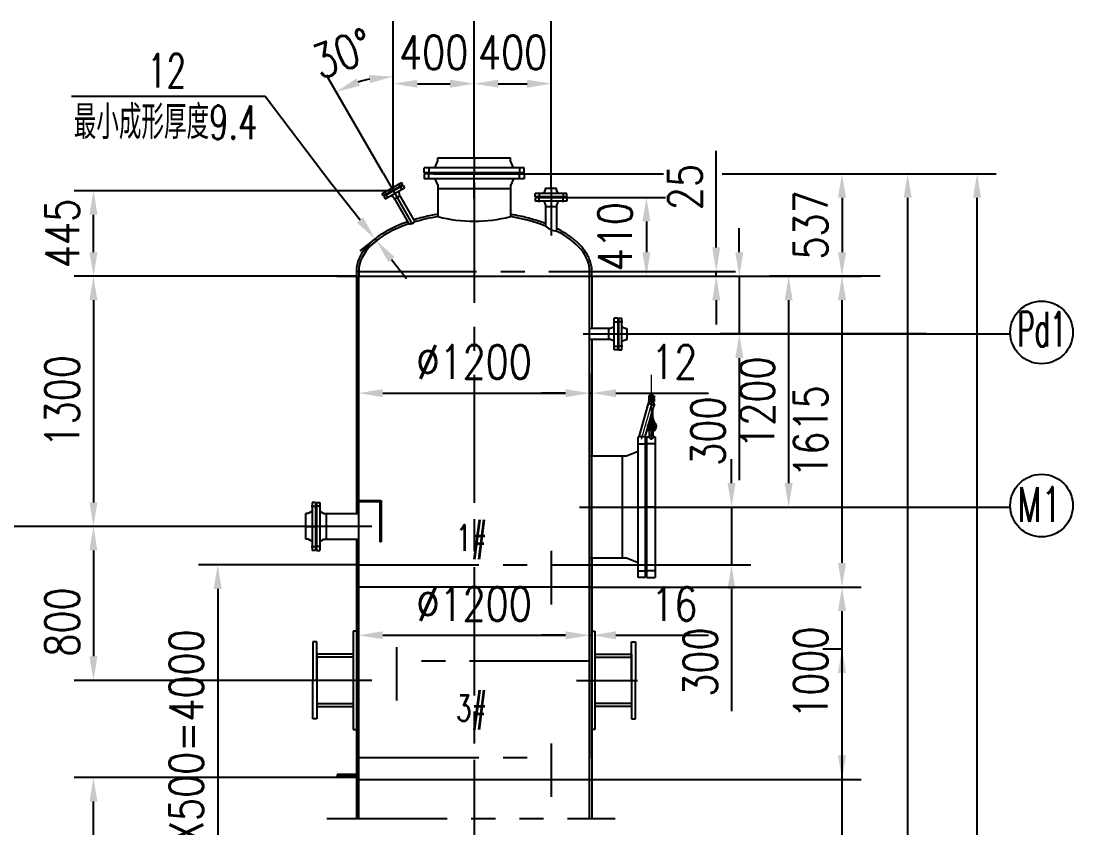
# Model space of a CAD drawing. Header units: millimetres. Extents: x -1250 to 28450, y -500 to 41550.
# Drawn here: x 2568 to 8035, y 33171 to 37364 of the extents above; entities that cross this region are included whole.
import ezdxf

# ---------------------------------------------------------------- set-up
doc = ezdxf.new("R2010")
doc.units = ezdxf.units.MM
doc.header["$LTSCALE"] = 500
for name, pattern in [('CENTER', [2, 1.25, -0.25, 0.25, -0.25]), ('CENTER2', [1.125, 0.75, -0.125, 0.125, -0.125]), ('PHANTOM', [2.5, 1.25, -0.25, 0.25, -0.25, 0.25, -0.25])]:
    doc.linetypes.add(name, pattern=pattern)
for name, color, linetype in [('1轮廓实线层', 7, 'Continuous'), ('2细线层', 4, 'Continuous'), ('3中心线层', 1, 'CENTER'), ('5剖面线层', 2, 'Continuous'), ('6文字层', 3, 'Continuous'), ('9双点划线层', 6, 'PHANTOM'), ('点划线', 1, 'CENTER2')]:
    doc.layers.add(name, color=color, linetype=linetype)
doc.layers.add('中心线', color=1, linetype='CENTER', lineweight=18)
doc.styles.add('PC_TEXTSTYLE', font='romans.shx', dxfattribs={"width": 0.67, "bigfont": 'hzfs.shx'})
doc.styles.add('TH_GBDIM', font='romans.shx', dxfattribs={"width": 0.8, "bigfont": 'gbcbig.shx'})
doc.dimstyles.new('TH_GBDIM', dxfattribs={"dimscale": 50, "dimtxt": 3.5, "dimasz": 2.5, "dimexe": 2, "dimexo": 0, "dimgap": 1.5, "dimtad": 1, "dimdec": 1, "dimzin": 0, "dimdsep": 46, "dimtxsty": 'TH_GBDIM', "dimcen": 2.5, "dimclrd": 130, "dimclre": 130, "dimclrt": 3, "dimadec": 0, "dimazin": 0, "dimtfac": 0.714286, "dimtdec": 1, "dimtmove": 0, "dimatfit": 3, "dimfxl": 1, "dimtzin": 0, "dimlwd": -1, "dimlwe": -1, "dimarcsym": 0})

# ---------------------------------------------------------------- blocks, each defined once
blk = doc.blocks.new('*D17')
at = {"layer": '2细线层', "color": 130}
blk.add_line((4450.3, 36573.2), (4156.3, 37082.5), dxfattribs=at)
blk.add_arc((4502.8, 36482.3), 593, 102.0996, 107.9004, dxfattribs=at)
for points in [[(4329, 37027.6), (4312, 37065.7), (4206.3, 36995.9)], [(4376.3, 37082.9), (4380.7, 37041.4), (4502.8, 37075.3)]]:
    blk.add_solid(points, dxfattribs=at)
at = {"layer": 'Defpoints', "color": 0}
for p in [(4502.8, 37364), (4399.8, 37066.3), (4450.3, 36573.2), (4502.8, 36482.3), (4525.3, 36443.3)]:
    blk.add_point(p, dxfattribs=at)
at = {"layer": '2细线层', "color": 3, "insert": (4238.3, 37195.2), "char_height": 175, "attachment_point": 5, "rotation": 20.3525, "style": 'TH_GBDIM'}
blk.add_mtext('30°', dxfattribs=at)
blk = doc.blocks.new('*D18')
at = {"layer": '2细线层', "color": 130}
for p, q in [((4502.8, 37038.3), (4502.8, 37138.3)), ((4922.8, 37038.3), (4922.8, 37138.3)), ((4627.8, 37038.3), (4797.8, 37038.3))]:
    blk.add_line(p, q, dxfattribs=at)
for points in [[(4627.8, 37059.1), (4627.8, 37017.5), (4502.8, 37038.3)], [(4797.8, 37059.1), (4797.8, 37017.5), (4922.8, 37038.3)]]:
    blk.add_solid(points, dxfattribs=at)
at = {"layer": 'Defpoints', "color": 0}
for p in [(4502.8, 37038.3), (4922.8, 37038.3), (4922.8, 37038.3)]:
    blk.add_point(p, dxfattribs=at)
at = {"layer": '2细线层', "color": 3, "insert": (4712.8, 37200.8), "char_height": 175, "attachment_point": 5, "style": 'TH_GBDIM'}
blk.add_mtext('400{}{}', dxfattribs=at)
blk = doc.blocks.new('*D19')
at = {"layer": '2细线层', "color": 130}
for p, q in [((4922.8, 37038.3), (4922.8, 37138.3)), ((5322.8, 36750.2), (5322.8, 37138.3)), ((5047.8, 37038.3), (5197.8, 37038.3))]:
    blk.add_line(p, q, dxfattribs=at)
for points in [[(5047.8, 37059.1), (5047.8, 37017.5), (4922.8, 37038.3)], [(5197.8, 37059.1), (5197.8, 37017.5), (5322.8, 37038.3)]]:
    blk.add_solid(points, dxfattribs=at)
at = {"layer": 'Defpoints', "color": 0}
for p in [(4922.8, 37038.3), (5322.8, 37038.3), (5322.8, 36750.2)]:
    blk.add_point(p, dxfattribs=at)
at = {"layer": '2细线层', "color": 3, "insert": (5122.8, 37200.8), "char_height": 175, "attachment_point": 5, "style": 'TH_GBDIM'}
blk.add_mtext('400{}{}', dxfattribs=at)
blk = doc.blocks.new('*D20')
at = {"layer": '2细线层', "color": 130}
for p, q in [((4502.8, 36482.3), (2844.6, 36482.3)), ((2944.6, 36162.7), (2944.6, 36357.3)), ((4310.8, 36037.7), (2844.6, 36037.7))]:
    blk.add_line(p, q, dxfattribs=at)
for points in [[(2923.7, 36357.3), (2965.4, 36357.3), (2944.6, 36482.3)], [(2923.7, 36162.7), (2965.4, 36162.7), (2944.6, 36037.7)]]:
    blk.add_solid(points, dxfattribs=at)
at = {"layer": 'Defpoints', "color": 0}
for p in [(2944.6, 36482.3), (4502.8, 36482.3), (4310.8, 36037.7)]:
    blk.add_point(p, dxfattribs=at)
at = {"layer": '2细线层', "color": 3, "insert": (2782.1, 36260), "char_height": 175, "attachment_point": 5, "rotation": 90, "style": 'TH_GBDIM'}
blk.add_mtext('445{}{}', dxfattribs=at)
blk = doc.blocks.new('*D21')
at = {"layer": '2细线层', "color": 130}
for p, q in [((6212.1, 36570.7), (6934.6, 36570.7)), ((6834.6, 36445.7), (6834.6, 36162.7)), ((5133.8, 36037.7), (6934.6, 36037.7))]:
    blk.add_line(p, q, dxfattribs=at)
for points in [[(6813.8, 36445.7), (6855.5, 36445.7), (6834.6, 36570.7)], [(6813.8, 36162.7), (6855.5, 36162.7), (6834.6, 36037.7)]]:
    blk.add_solid(points, dxfattribs=at)
at = {"layer": 'Defpoints', "color": 0}
for p in [(6212.1, 36570.7), (5133.8, 36037.7), (6834.6, 36037.7)]:
    blk.add_point(p, dxfattribs=at)
at = {"layer": '2细线层', "color": 3, "insert": (6672.1, 36304.2), "char_height": 175, "attachment_point": 5, "rotation": 90, "style": 'TH_GBDIM'}
blk.add_mtext('537{}{}', dxfattribs=at)
blk = doc.blocks.new('*D22')
at = {"layer": '2细线层', "color": 130}
for p, q in [((5372.3, 36447.7), (5918, 36447.7)), ((5818, 36322.7), (5818, 36162.7)), ((5372.3, 36037.7), (5918, 36037.7))]:
    blk.add_line(p, q, dxfattribs=at)
for points in [[(5797.2, 36322.7), (5838.8, 36322.7), (5818, 36447.7)], [(5797.2, 36162.7), (5838.8, 36162.7), (5818, 36037.7)]]:
    blk.add_solid(points, dxfattribs=at)
at = {"layer": 'Defpoints', "color": 0}
for p in [(5372.3, 36447.7), (5372.3, 36037.7), (5818, 36037.7)]:
    blk.add_point(p, dxfattribs=at)
at = {"layer": '2细线层', "color": 3, "insert": (5655.5, 36242.7), "char_height": 175, "attachment_point": 5, "rotation": 90, "style": 'TH_GBDIM'}
blk.add_mtext('410{}{}', dxfattribs=at)
blk = doc.blocks.new('*D23')
at = {"layer": '2细线层', "color": 130}
for p, q in [((6181, 36187.7), (6181, 36689.3)), ((5459.3, 36037.7), (6281, 36037.7)), ((5522.8, 36062.7), (6281, 36062.7)), ((6181, 36037.7), (6181, 36062.7)), ((6181, 35912.7), (6181, 35787.7))]:
    blk.add_line(p, q, dxfattribs=at)
for points in [[(6160.1, 36187.7), (6201.8, 36187.7), (6181, 36062.7)], [(6160.1, 35912.7), (6201.8, 35912.7), (6181, 36037.7)]]:
    blk.add_solid(points, dxfattribs=at)
at = {"layer": 'Defpoints', "color": 0}
for p in [(5459.3, 36037.7), (5522.8, 36062.7), (6181, 36062.7)]:
    blk.add_point(p, dxfattribs=at)
at = {"layer": '2细线层', "color": 3, "insert": (6018.5, 36501), "char_height": 175, "attachment_point": 5, "rotation": 90, "style": 'TH_GBDIM'}
blk.add_mtext('25{}{}', dxfattribs=at)
blk = doc.blocks.new('*D24')
at = {"layer": '2细线层', "color": 130}
for p, q in [((6300.9, 36162.7), (6300.9, 36287.7)), ((6288.9, 36037.7), (6400.9, 36037.7)), ((6300.9, 36037.7), (6300.9, 35737.7)), ((7273.5, 35737.7), (6200.9, 35737.7)), ((6300.9, 35612.7), (6300.9, 34977.7))]:
    blk.add_line(p, q, dxfattribs=at)
for points in [[(6280.1, 36162.7), (6321.8, 36162.7), (6300.9, 36037.7)], [(6280.1, 35612.7), (6321.8, 35612.7), (6300.9, 35737.7)]]:
    blk.add_solid(points, dxfattribs=at)
at = {"layer": 'Defpoints', "color": 0}
for p in [(6288.9, 36037.7), (6300.9, 35737.7), (7273.5, 35737.7)]:
    blk.add_point(p, dxfattribs=at)
at = {"layer": '2细线层', "color": 3, "insert": (6138.4, 35232.7), "char_height": 175, "attachment_point": 5, "rotation": 90, "style": 'TH_GBDIM'}
blk.add_mtext('300{}{}', dxfattribs=at)
blk = doc.blocks.new('*D25')
at = {"layer": '2细线层', "color": 130}
for p, q in [((7033.1, 36037.7), (6457.3, 36037.7)), ((6557.3, 35912.7), (6557.3, 34962.7)), ((6550.7, 34837.7), (6657.3, 34837.7))]:
    blk.add_line(p, q, dxfattribs=at)
for points in [[(6536.4, 35912.7), (6578.1, 35912.7), (6557.3, 36037.7)], [(6536.4, 34962.7), (6578.1, 34962.7), (6557.3, 34837.7)]]:
    blk.add_solid(points, dxfattribs=at)
at = {"layer": 'Defpoints', "color": 0}
for p in [(7033.1, 36037.7), (6550.7, 34837.7), (6557.3, 34837.7)]:
    blk.add_point(p, dxfattribs=at)
at = {"layer": '2细线层', "color": 3, "insert": (6394.8, 35381), "char_height": 175, "attachment_point": 5, "rotation": 90, "style": 'TH_GBDIM'}
blk.add_mtext('1200{}{}', dxfattribs=at)
blk = doc.blocks.new('*D26')
at = {"layer": '2细线层', "color": 130}
for p, q in [((4008.1, 36037.7), (2844.3, 36037.7)), ((2944.3, 35912.7), (2944.3, 34862.7)), ((4042.8, 34737.7), (2844.3, 34737.7))]:
    blk.add_line(p, q, dxfattribs=at)
for points in [[(2923.5, 35912.7), (2965.1, 35912.7), (2944.3, 36037.7)], [(2923.5, 34862.7), (2965.1, 34862.7), (2944.3, 34737.7)]]:
    blk.add_solid(points, dxfattribs=at)
at = {"layer": 'Defpoints', "color": 0}
for p in [(4008.1, 36037.7), (2944.3, 34737.7), (4042.8, 34737.7)]:
    blk.add_point(p, dxfattribs=at)
at = {"layer": '2细线层', "color": 3, "insert": (2781.8, 35387.7), "char_height": 175, "attachment_point": 5, "rotation": 90, "style": 'TH_GBDIM'}
blk.add_mtext('1300{}{}', dxfattribs=at)
blk = doc.blocks.new('*D27')
at = {"layer": '2细线层', "color": 130}
for p, q in [((4322.8, 34537.7), (3490, 34537.7)), ((3590, 34412.7), (3590, 32757.2)), ((4322.8, 32632.2), (3490, 32632.2))]:
    blk.add_line(p, q, dxfattribs=at)
for points in [[(3569.2, 34412.7), (3610.9, 34412.7), (3590, 34537.7)], [(3569.2, 32757.2), (3610.9, 32757.2), (3590, 32632.2)]]:
    blk.add_solid(points, dxfattribs=at)
at = {"layer": 'Defpoints', "color": 0}
for p in [(4322.8, 34537.7), (3590, 32632.2), (4322.8, 32632.2)]:
    blk.add_point(p, dxfattribs=at)
at = {"layer": '2细线层', "color": 3, "insert": (3427.5, 33584.9), "char_height": 175, "attachment_point": 5, "rotation": 90, "style": 'TH_GBDIM'}
blk.add_mtext('8X500=4000{}{}', dxfattribs=at)
blk = doc.blocks.new('*D44')
at = {"layer": '2细线层', "color": 130}
for p, q in [((4210.8, 33432.6), (2844.3, 33432.6)), ((2944.3, 11178.6), (2944.3, 33307.6)), ((3044.3, 11053.6), (2844.3, 11053.6))]:
    blk.add_line(p, q, dxfattribs=at)
for points in [[(2923.5, 33307.6), (2965.1, 33307.6), (2944.3, 33432.6)], [(2923.5, 11178.6), (2965.1, 11178.6), (2944.3, 11053.6)]]:
    blk.add_solid(points, dxfattribs=at)
at = {"layer": 'Defpoints', "color": 0}
for p in [(2944.3, 33432.6), (4210.8, 33432.6), (3044.3, 11053.6)]:
    blk.add_point(p, dxfattribs=at)
at = {"layer": '2细线层', "color": 3, "insert": (2781.8, 22243.1), "char_height": 175, "attachment_point": 5, "rotation": 90, "style": 'TH_GBDIM'}
blk.add_mtext('5x6000=30000{}{}', dxfattribs=at)
blk = doc.blocks.new('*D48')
at = {"layer": '2细线层', "color": 130}
for p, q in [((6260.3, 34962.7), (6260.3, 35087.7)), ((5470.5, 34837.7), (6360.3, 34837.7)), ((6260.3, 34837.7), (6260.3, 34537.7)), ((5324.9, 34537.7), (6360.3, 34537.7)), ((6260.3, 34412.7), (6260.3, 33777.7))]:
    blk.add_line(p, q, dxfattribs=at)
for points in [[(6239.5, 34962.7), (6281.1, 34962.7), (6260.3, 34837.7)], [(6239.5, 34412.7), (6281.1, 34412.7), (6260.3, 34537.7)]]:
    blk.add_solid(points, dxfattribs=at)
at = {"layer": 'Defpoints', "color": 0}
for p in [(5470.5, 34837.7), (6260.3, 34837.7), (5324.9, 34537.7)]:
    blk.add_point(p, dxfattribs=at)
at = {"layer": '2细线层', "color": 3, "insert": (6097.8, 34032.7), "char_height": 175, "attachment_point": 5, "rotation": 90, "style": 'TH_GBDIM'}
blk.add_mtext('300{}{}', dxfattribs=at)
blk = doc.blocks.new('*D53')
at = {"layer": '2细线层', "color": 130}
for p, q in [((7007.2, 36570.7), (7275.8, 36570.7)), ((7175.8, 6461.6), (7175.8, 36445.7)), ((6924.6, 6336.6), (7275.8, 6336.6))]:
    blk.add_line(p, q, dxfattribs=at)
for points in [[(7155, 36445.7), (7196.7, 36445.7), (7175.8, 36570.7)], [(7155, 6461.6), (7196.7, 6461.6), (7175.8, 6336.6)]]:
    blk.add_solid(points, dxfattribs=at)
at = {"layer": 'Defpoints', "color": 0}
for p in [(7007.2, 36570.7), (7175.8, 36570.7), (6924.6, 6336.6)]:
    blk.add_point(p, dxfattribs=at)
at = {"layer": '2细线层', "color": 3, "insert": (7013.3, 21453.7), "char_height": 175, "attachment_point": 5, "rotation": 90, "style": 'TH_GBDIM'}
blk.add_mtext('37200{}{}', dxfattribs=at)
blk = doc.blocks.new('*D54')
at = {"layer": '2细线层', "color": 130}
for p, q in [((6934.6, 36570.7), (7636.4, 36570.7)), ((7536.4, 2661.6), (7536.4, 36445.7)), ((6635.1, 2536.6), (7636.4, 2536.6))]:
    blk.add_line(p, q, dxfattribs=at)
for points in [[(7515.6, 36445.7), (7557.3, 36445.7), (7536.4, 36570.7)], [(7515.6, 2661.6), (7557.3, 2661.6), (7536.4, 2536.6)]]:
    blk.add_solid(points, dxfattribs=at)
at = {"layer": 'Defpoints', "color": 0}
for p in [(6934.6, 36570.7), (7536.4, 36570.7), (6635.1, 2536.6)]:
    blk.add_point(p, dxfattribs=at)
at = {"layer": '2细线层', "color": 3, "insert": (7373.9, 19553.7), "char_height": 175, "attachment_point": 5, "rotation": 90, "style": 'TH_GBDIM'}
blk.add_mtext('~41537{}{}', dxfattribs=at)
blk = doc.blocks.new('*D65')
at = {"layer": '2细线层', "color": 130}
for p, q in [((5617.7, 34422.7), (6934.6, 34422.7)), ((6834.6, 33547.7), (6834.6, 34297.7)), ((5466.1, 33422.7), (6934.6, 33422.7))]:
    blk.add_line(p, q, dxfattribs=at)
for points in [[(6813.8, 34297.7), (6855.5, 34297.7), (6834.6, 34422.7)], [(6813.8, 33547.7), (6855.5, 33547.7), (6834.6, 33422.7)]]:
    blk.add_solid(points, dxfattribs=at)
at = {"layer": 'Defpoints', "color": 0}
for p in [(5617.7, 34422.7), (6834.6, 34422.7), (5466.1, 33422.7)]:
    blk.add_point(p, dxfattribs=at)
at = {"layer": '2细线层', "color": 3, "insert": (6672.1, 33977.7), "char_height": 175, "attachment_point": 5, "rotation": 90, "style": 'TH_GBDIM'}
blk.add_mtext('1000{}{}', dxfattribs=at)
blk = doc.blocks.new('*D66')
at = {"layer": '2细线层', "color": 130}
for p, q in [((4322.8, 33800), (4322.8, 34272)), ((5522.8, 33726.3), (5522.8, 34272)), ((4447.8, 34172), (5397.8, 34172))]:
    blk.add_line(p, q, dxfattribs=at)
for points in [[(4447.8, 34192.8), (4447.8, 34151.1), (4322.8, 34172)], [(5397.8, 34192.8), (5397.8, 34151.1), (5522.8, 34172)]]:
    blk.add_solid(points, dxfattribs=at)
at = {"layer": 'Defpoints', "color": 0}
for p in [(5522.8, 34172), (4322.8, 33800), (5522.8, 33726.3)]:
    blk.add_point(p, dxfattribs=at)
at = {"layer": '2细线层', "color": 3, "insert": (4922.8, 34334.5), "char_height": 175, "attachment_point": 5, "style": 'TH_GBDIM'}
blk.add_mtext('%%c1200{}{}', dxfattribs=at)
blk = doc.blocks.new('*D67')
at = {"layer": '2细线层', "color": 130}
for p, q in [((5522.8, 33720.5), (5522.8, 34272)), ((5534.8, 33532.7), (5534.8, 34272)), ((5397.8, 34172), (5272.8, 34172)), ((5522.8, 34172), (5534.8, 34172)), ((5659.8, 34172), (6141.4, 34172))]:
    blk.add_line(p, q, dxfattribs=at)
for points in [[(5397.8, 34192.8), (5397.8, 34151.1), (5522.8, 34172)], [(5659.8, 34192.8), (5659.8, 34151.1), (5534.8, 34172)]]:
    blk.add_solid(points, dxfattribs=at)
at = {"layer": 'Defpoints', "color": 0}
for p in [(5534.8, 34172), (5522.8, 33720.5), (5534.8, 33532.7)]:
    blk.add_point(p, dxfattribs=at)
at = {"layer": '2细线层', "color": 3, "insert": (5963.1, 34334.5), "char_height": 175, "attachment_point": 5, "style": 'TH_GBDIM'}
blk.add_mtext('16{}{}', dxfattribs=at)
blk = doc.blocks.new('*D68')
at = {"layer": '2细线层', "color": 130}
for p, q in [((4322.8, 35408), (4322.8, 35530.1)), ((5522.8, 35387.3), (5522.8, 35530.1)), ((4447.8, 35430.1), (5397.8, 35430.1))]:
    blk.add_line(p, q, dxfattribs=at)
for points in [[(4447.8, 35451), (4447.8, 35409.3), (4322.8, 35430.1)], [(5397.8, 35451), (5397.8, 35409.3), (5522.8, 35430.1)]]:
    blk.add_solid(points, dxfattribs=at)
at = {"layer": 'Defpoints', "color": 0}
for p in [(5522.8, 35430.1), (4322.8, 35408), (5522.8, 35387.3)]:
    blk.add_point(p, dxfattribs=at)
at = {"layer": '2细线层', "color": 3, "insert": (4922.8, 35592.6), "char_height": 175, "attachment_point": 5, "style": 'TH_GBDIM'}
blk.add_mtext('%%c1200{}{}', dxfattribs=at)
blk = doc.blocks.new('*D69')
at = {"layer": '2细线层', "color": 130}
for p, q in [((5522.8, 35430.1), (5522.8, 35530.1)), ((5534.8, 33617.9), (5534.8, 35530.1)), ((5397.8, 35430.1), (5272.8, 35430.1)), ((5522.8, 35430.1), (5534.8, 35430.1)), ((5659.8, 35430.1), (6141.4, 35430.1))]:
    blk.add_line(p, q, dxfattribs=at)
for points in [[(5397.8, 35451), (5397.8, 35409.3), (5522.8, 35430.1)], [(5659.8, 35451), (5659.8, 35409.3), (5534.8, 35430.1)]]:
    blk.add_solid(points, dxfattribs=at)
at = {"layer": 'Defpoints', "color": 0}
for p in [(5522.8, 35430.1), (5534.8, 35430.1), (5534.8, 33617.9)]:
    blk.add_point(p, dxfattribs=at)
at = {"layer": '2细线层', "color": 3, "insert": (5963.1, 35592.6), "char_height": 175, "attachment_point": 5, "style": 'TH_GBDIM'}
blk.add_mtext('12{}{}', dxfattribs=at)
blk = doc.blocks.new('*D70')
at = {"layer": '2细线层', "color": 130}
for p, q in [((4329.8, 36329.8), (4158.8, 36545.1)), ((4407.6, 36231.9), (4329.2, 36169.7)), ((4415, 36222.5), (4336.7, 36160.3)), ((4415, 36222.5), (4407.6, 36231.9)), ((4492.8, 36124.6), (4570.5, 36026.7))]:
    blk.add_line(p, q, dxfattribs=at)
for points in [[(4346.1, 36342.7), (4313.5, 36316.8), (4407.6, 36231.9)], [(4509.1, 36137.6), (4476.4, 36111.7), (4415, 36222.5)]]:
    blk.add_solid(points, dxfattribs=at)
at = {"layer": 'Defpoints', "color": 0}
for p in [(4407.6, 36231.9), (4407.6, 36231.9), (4415, 36222.5)]:
    blk.add_point(p, dxfattribs=at)
at = {"layer": '2细线层', "color": 3, "insert": (4332.7, 36587.5), "char_height": 175, "attachment_point": 5, "rotation": 308.4573, "style": 'TH_GBDIM'}
blk.add_mtext('{}{}', dxfattribs=at)
blk = doc.blocks.new('*D80')
at = {"layer": '2细线层', "color": 130}
for p, q in [((4209.1, 36037.7), (6934.6, 36037.7)), ((6834.6, 34547.7), (6834.6, 35912.7)), ((5522.8, 34422.7), (6934.6, 34422.7))]:
    blk.add_line(p, q, dxfattribs=at)
for points in [[(6813.8, 35912.7), (6855.5, 35912.7), (6834.6, 36037.7)], [(6813.8, 34547.7), (6855.5, 34547.7), (6834.6, 34422.7)]]:
    blk.add_solid(points, dxfattribs=at)
at = {"layer": 'Defpoints', "color": 0}
for p in [(4209.1, 36037.7), (6834.6, 36037.7), (5522.8, 34422.7)]:
    blk.add_point(p, dxfattribs=at)
at = {"layer": '2细线层', "color": 3, "insert": (6672.1, 35230.2), "char_height": 175, "attachment_point": 5, "rotation": 90, "style": 'TH_GBDIM'}
blk.add_mtext('1615{}{}', dxfattribs=at)
blk = doc.blocks.new('*D81')
at = {"layer": '2细线层', "color": 130}
for p, q in [((6834.6, 34100.6), (6734.6, 34100.6)), ((6834.6, 18361.6), (6834.6, 33975.6)), ((6834.6, 18236.6), (6734.6, 18236.6))]:
    blk.add_line(p, q, dxfattribs=at)
for points in [[(6813.8, 33975.6), (6855.5, 33975.6), (6834.6, 34100.6)], [(6813.8, 18361.6), (6855.5, 18361.6), (6834.6, 18236.6)]]:
    blk.add_solid(points, dxfattribs=at)
at = {"layer": 'Defpoints', "color": 0}
for p in [(6834.6, 34100.6), (6834.6, 34100.6), (6834.6, 18236.6)]:
    blk.add_point(p, dxfattribs=at)
at = {"layer": '2细线层', "color": 3, "insert": (6672.1, 26168.6), "char_height": 175, "attachment_point": 5, "rotation": 90, "style": 'TH_GBDIM'}
blk.add_mtext('22685{}{}', dxfattribs=at)
blk = doc.blocks.new('*D91')
at = {"layer": '2细线层', "color": 130}
for p, q in [((3985.8, 34737.7), (2844.3, 34737.7)), ((2944.3, 34612.7), (2944.3, 34062.7)), ((4073.3, 33937.7), (2844.3, 33937.7))]:
    blk.add_line(p, q, dxfattribs=at)
for points in [[(2923.5, 34612.7), (2965.1, 34612.7), (2944.3, 34737.7)], [(2923.5, 34062.7), (2965.1, 34062.7), (2944.3, 33937.7)]]:
    blk.add_solid(points, dxfattribs=at)
at = {"layer": 'Defpoints', "color": 0}
for p in [(3985.8, 34737.7), (2944.3, 33937.7), (4073.3, 33937.7)]:
    blk.add_point(p, dxfattribs=at)
at = {"layer": '2细线层', "color": 3, "insert": (2781.8, 34240.7), "char_height": 175, "attachment_point": 5, "rotation": 90, "style": 'TH_GBDIM'}
blk.add_mtext('800{}{}', dxfattribs=at)

msp = doc.modelspace()

# ---------------------------------------------------------------- hatches: boundary and pattern name
at = {"layer": '5剖面线层'}
h = msp.add_hatch(color=256, dxfattribs=at)
h.paths.add_polyline_path([(4112.37, 33801.16), (4104.78, 33801.16), (4104.78, 33794.21)])
h.paths.add_polyline_path([(4104.78, 34081.12), (4104.78, 34074.16), (4112.37, 34074.16)])

# ---------------------------------------------------------------- linework, layer by layer
for p, q in [((4734.28, 36492.66), (4734.28, 36347.47)), ((5111.28, 36492.66), (5111.28, 36347.47)), ((5294.28, 36399.66), (5294.28, 36298.24)), ((5351.28, 36399.66), (5351.28, 36272.66)), ((4310.78, 36062.66), (4310.78, 36037.66)), ((4310.78, 36037.66), (5534.78, 36037.66)), ((4310.78, 36037.66), (4310.78, 34804.16)), ((4322.78, 36062.66), (4322.78, 36037.66)), ((4322.78, 33219.28), (4322.78, 36037.66)), ((5522.78, 36037.66), (5522.78, 36062.66)), ((5522.78, 33219.28), (5522.78, 36037.66)), ((5534.78, 36037.66), (5534.78, 36062.66)), ((5534.78, 36037.66), (5534.78, 35766.16)), ((5622.78, 35766.16), (5522.78, 35766.16)), ((5622.78, 35709.16), (5522.78, 35709.16)), ((5534.78, 35709.16), (5534.78, 35102.66)), ((5693.78, 35102.66), (5522.78, 35102.66)), ((4154.28, 34804.16), (4322.78, 34804.16)), ((4154.28, 34671.16), (4322.78, 34671.16)), ((4310.78, 34671.16), (4310.63, 33219.28)), ((5693.78, 34572.66), (5522.78, 34572.66)), ((5534.78, 34572.66), (5534.92, 33219.28)), ((4310.78, 34192.66), (4294.78, 34192.66)), ((4294.78, 34192.66), (4294.78, 33682.66)), ((5534.78, 34192.66), (5550.78, 34192.66)), ((5550.78, 34192.66), (5550.78, 33682.66)), ((4104.78, 34137.66), (4084.78, 34137.66)), ((4084.78, 34137.66), (4084.78, 33937.66)), ((4104.78, 33937.66), (4104.78, 34137.66)), ((5740.78, 33937.66), (5740.78, 34137.66)), ((5740.78, 34137.66), (5760.78, 34137.66)), ((5760.78, 34137.66), (5760.78, 33937.66)), ((4104.78, 34081.12), (4112.37, 34074.16)), ((4104.78, 34074.16), (4104.78, 33801.16)), ((4294.78, 34074.16), (4104.78, 34074.16)), ((4294.78, 34058.16), (4104.78, 34058.16)), ((5550.78, 34074.16), (5740.78, 34074.16)), ((5550.78, 34058.16), (5740.78, 34058.16)), ((5740.78, 34074.16), (5740.78, 33801.16)), ((4084.78, 33737.66), (4084.78, 33937.66)), ((4104.78, 33937.66), (4104.78, 33737.66)), ((5740.78, 33937.66), (5740.78, 33737.66)), ((5760.78, 33737.66), (5760.78, 33937.66)), ((4104.78, 33817.16), (4294.78, 33817.16)), ((4104.78, 33801.16), (4294.78, 33801.16)), ((4104.78, 33794.21), (4112.37, 33801.16)), ((5740.78, 33817.16), (5550.78, 33817.16)), ((5740.78, 33801.16), (5550.78, 33801.16)), ((4104.78, 33737.66), (4084.78, 33737.66)), ((5740.78, 33737.66), (5760.78, 33737.66)), ((4294.78, 33682.66), (4310.78, 33682.66)), ((5550.78, 33682.66), (5534.78, 33682.66)), ((4310.78, 33448.61), (4210.78, 33448.61)), ((4210.78, 33448.61), (4210.78, 33432.61)), ((4310.78, 33432.61), (4210.78, 33432.61))]:
    msp.add_line(p, q)
for centre in [(7871.78, 35745.94), (7871.78, 34845.94)]:
    msp.add_circle(centre, 163.02)
for centre, radius, start, end in [((4587.36, 36352.4), 42.39, 265.04242, 310.47854), ((4922.78, 37078.03), 754.48, 255.53187, 284.46813), ((5358.53, 36365.09), 92.71, 226.13547, 265.51747)]:
    msp.add_arc(centre, radius, start, end)
for start_param, end_param in [(5.3129998, 6.2831853), (5.0319677, 5.2512674), (4.0447079, 4.3928102), (3.1415927, 3.9169561)]:
    msp.add_ellipse((4922.78, 36062.66), major_axis=(-600, 0), ratio=0.5, start_param=start_param, end_param=end_param)
for points, knots in [([(4734.28, 36359.64), (4721.95, 36357.62), (4709.75, 36355.41), (4673.05, 36348.07), (4649.03, 36342.33), (4620.08, 36334.2), (4614.37, 36332.54), (4608.71, 36330.83)], [5.02856906, 5.02856906, 5.02856906, 5.02856906, 5.09269726, 5.09269726, 5.22390917, 5.22390917, 5.25649885, 5.25649885, 5.25649885, 5.25649885]), ([(5294.28, 36311.12), (5274.93, 36318.61), (5254.71, 36325.5), (5210.91, 36338.58), (5187.19, 36344.64), (5145.93, 36353.53), (5128.73, 36356.78), (5111.28, 36359.64)], [4.05386457, 4.05386457, 4.05386457, 4.05386457, 4.17421394, 4.17421394, 4.30542584, 4.30542584, 4.39620896, 4.39620896, 4.39620896, 4.39620896]), ([(4577.58, 36320.75), (4571.29, 36318.57), (4565.07, 36316.34), (4537.6, 36306.05), (4517.27, 36297.35), (4479, 36278.64), (4461.04, 36268.64), (4427.8, 36247.47), (4412.52, 36236.31), (4384.88, 36212.96), (4372.53, 36200.78), (4351.77, 36176.44), (4343.14, 36164.35), (4328.81, 36139.55), (4323.11, 36126.85), (4315.48, 36103.13), (4313.1, 36092.17), (4311.13, 36075.01), (4310.78, 36068.84), (4310.78, 36062.66)], [5.31743289, 5.31743289, 5.31743289, 5.31743289, 5.35512107, 5.35512107, 5.48633297, 5.48633297, 5.61754488, 5.61754488, 5.74875678, 5.74875678, 5.87996868, 5.87996868, 6.00189206, 6.00189206, 6.12381545, 6.12381545, 6.22603259, 6.22603259, 6.28318531, 6.28318531, 6.28318531, 6.28318531]), ([(5534.78, 36062.66), (5534.78, 36071.5), (5534.06, 36080.33), (5531.18, 36097.9), (5529.02, 36106.63), (5523.31, 36123.92), (5519.76, 36132.48), (5508.77, 36154.43), (5500.27, 36167.64), (5480.04, 36193.21), (5468.31, 36205.58), (5441.88, 36229.34), (5427.17, 36240.72), (5395.03, 36262.35), (5377.59, 36272.6), (5356.41, 36283.52), (5353.86, 36284.81), (5351.28, 36286.09)], [3.14159265, 3.14159265, 3.14159265, 3.14159265, 3.22337594, 3.22337594, 3.30515923, 3.30515923, 3.38694252, 3.38694252, 3.51815442, 3.51815442, 3.64936633, 3.64936633, 3.78057823, 3.78057823, 3.91179013, 3.91179013, 3.92959945, 3.92959945, 3.92959945, 3.92959945])]:
    msp.add_open_spline(points, degree=3, knots=knots)
at = {"layer": '1轮廓实线层'}
for p, q in [((4717.78, 36600.66), (4734.28, 36636.66)), ((4734.28, 36652.66), (5111.28, 36652.66)), ((4734.28, 36636.66), (4734.28, 36652.66)), ((5111.28, 36636.66), (5111.28, 36652.66)), ((5127.78, 36600.66), (5111.28, 36636.66)), ((5182.78, 36600.66), (4662.78, 36600.66)), ((4662.78, 36575.66), (4662.78, 36600.66)), ((5182.78, 36575.66), (4662.78, 36575.66)), ((5137.28, 36574.66), (4708.28, 36574.66)), ((4708.28, 36574.66), (4708.28, 36569.66)), ((4711.78, 36574.66), (4711.78, 36570.66)), ((4712.28, 36570.66), (4712.28, 36575.66)), ((5133.28, 36570.66), (5133.28, 36575.66)), ((5133.78, 36574.66), (5133.78, 36570.66)), ((5137.28, 36574.66), (5137.28, 36569.66)), ((5182.78, 36575.66), (5182.78, 36600.66)), ((4444.98, 36467.41), (4544.58, 36524.91)), ((4551.58, 36512.79), (4544.58, 36524.91)), ((5182.78, 36569.66), (4662.78, 36569.66)), ((4662.78, 36569.66), (4662.78, 36544.66)), ((5182.78, 36544.66), (4662.78, 36544.66)), ((4711.78, 36570.66), (5133.78, 36570.66)), ((4712.28, 36570.66), (5133.28, 36570.66)), ((4717.78, 36544.66), (4734.28, 36508.66)), ((5127.78, 36544.66), (5111.28, 36508.66)), ((5182.78, 36569.66), (5182.78, 36544.66)), ((4451.98, 36455.29), (4444.98, 36467.41)), ((4551.58, 36512.79), (4451.98, 36455.29)), ((4553.58, 36509.32), (4453.98, 36451.82)), ((4460.98, 36439.7), (4560.58, 36497.2)), ((4474.63, 36466.06), (4473.63, 36467.79)), ((4474.63, 36466.06), (4530.93, 36498.56)), ((4474.63, 36466.06), (4530.93, 36498.56)), ((4474.63, 36466.06), (4530.93, 36498.56)), ((4474.63, 36466.06), (4530.93, 36498.56)), ((4474.63, 36466.06), (4475.63, 36464.32)), ((4530.93, 36498.56), (4529.93, 36500.29)), ((4530.7, 36479.95), (4533.64, 36460.86)), ((4530.93, 36498.56), (4531.93, 36496.82)), ((4553.58, 36509.32), (4560.58, 36497.2)), ((4734.28, 36508.66), (4734.28, 36492.66)), ((5111.28, 36492.66), (4734.28, 36492.66)), ((5111.28, 36508.66), (5111.28, 36492.66)), ((5240.28, 36449.66), (5240.28, 36467.66)), ((5405.28, 36467.66), (5240.28, 36467.66)), ((5285.78, 36467.66), (5294.28, 36487.66)), ((5294.28, 36495.66), (5351.28, 36495.66)), ((5294.28, 36487.66), (5294.28, 36495.66)), ((5351.28, 36487.66), (5351.28, 36495.66)), ((5359.78, 36467.66), (5351.28, 36487.66)), ((5405.28, 36449.66), (5405.28, 36467.66)), ((4453.98, 36451.82), (4460.98, 36439.7)), ((4490.86, 36456.95), (4505.92, 36444.86)), ((4505.92, 36444.86), (4508.92, 36439.66)), ((4508.92, 36439.66), (4536.64, 36455.66)), ((4508.92, 36439.66), (4583.69, 36310.16)), ((4533.64, 36460.86), (4536.64, 36455.66)), ((4536.64, 36455.66), (4614.88, 36320.15)), ((5405.28, 36449.66), (5240.28, 36449.66)), ((5405.28, 36445.66), (5240.28, 36445.66)), ((5240.28, 36445.66), (5240.28, 36427.66)), ((5405.28, 36427.66), (5240.28, 36427.66)), ((5273.28, 36447.66), (5273.28, 36449.66)), ((5273.28, 36447.66), (5372.28, 36447.66)), ((5273.28, 36447.66), (5372.28, 36447.66)), ((5273.28, 36447.66), (5273.28, 36445.66)), ((5285.78, 36427.66), (5294.28, 36407.66)), ((5359.78, 36427.66), (5351.28, 36407.66)), ((5372.28, 36447.66), (5372.28, 36449.66)), ((5372.28, 36447.66), (5372.28, 36445.66)), ((5405.28, 36445.66), (5405.28, 36427.66)), ((5294.28, 36407.66), (5294.28, 36399.66)), ((5294.28, 36399.66), (5351.28, 36399.66)), ((5351.28, 36407.66), (5351.28, 36399.66)), ((5650.78, 35655.16), (5650.78, 35820.16)), ((5668.78, 35820.16), (5650.78, 35820.16)), ((5668.78, 35820.16), (5668.78, 35655.16)), ((5672.78, 35820.16), (5672.78, 35655.16)), ((5672.78, 35820.16), (5690.78, 35820.16)), ((5690.78, 35655.16), (5690.78, 35820.16)), ((5622.78, 35709.16), (5622.78, 35766.16)), ((5630.78, 35766.16), (5622.78, 35766.16)), ((5650.78, 35774.66), (5630.78, 35766.16)), ((5670.78, 35787.16), (5668.78, 35787.16)), ((5670.78, 35688.16), (5670.78, 35787.16)), ((5670.78, 35688.16), (5670.78, 35787.16)), ((5670.78, 35787.16), (5672.78, 35787.16)), ((5690.78, 35774.66), (5710.78, 35766.16)), ((5710.78, 35766.16), (5718.78, 35766.16)), ((5718.78, 35709.16), (5718.78, 35766.16)), ((5630.78, 35709.16), (5622.78, 35709.16)), ((5650.78, 35700.66), (5630.78, 35709.16)), ((5690.78, 35700.66), (5710.78, 35709.16)), ((5710.78, 35709.16), (5718.78, 35709.16)), ((5668.78, 35655.16), (5650.78, 35655.16)), ((5670.78, 35688.16), (5668.78, 35688.16)), ((5670.78, 35688.16), (5672.78, 35688.16)), ((5672.78, 35655.16), (5690.78, 35655.16)), ((5779.96, 35202.66), (5829.35, 35376.76)), ((5828.98, 35390.03), (5828.98, 35387.67)), ((5843.78, 35390.03), (5828.98, 35390.03)), ((5828.98, 35387.67), (5858.58, 35387.66)), ((5831.66, 35416.76), (5829.93, 35415.76)), ((5829.93, 35415.76), (5829.93, 35405.23)), ((5831.66, 35404.23), (5829.93, 35405.23)), ((5831.66, 35403.13), (5829.93, 35402.13)), ((5829.93, 35402.13), (5829.93, 35391.6)), ((5831.66, 35390.6), (5829.93, 35391.6)), ((5833.66, 35403.66), (5833.67, 35403.66)), ((5833.67, 35417.29), (5853.92, 35417.29)), ((5833.67, 35403.66), (5853.92, 35403.66)), ((5835.78, 35387.67), (5835.78, 35385.35)), ((5836.99, 35421.66), (5835.79, 35420.46)), ((5835.79, 35420.46), (5851.79, 35420.46)), ((5835.79, 35420.46), (5835.79, 35417.29)), ((5836.86, 35402.13), (5836.5, 35402.49)), ((5836.71, 35385.89), (5836.71, 35387.67)), ((5836.86, 35415.76), (5836.86, 35405.09)), ((5836.86, 35402.13), (5836.86, 35391.45)), ((5836.99, 35421.66), (5850.59, 35421.66)), ((5836.99, 35421.66), (5836.99, 35417.29)), ((5843.78, 35390.03), (5858.58, 35390.03)), ((5850.59, 35421.66), (5851.79, 35420.46)), ((5850.59, 35421.66), (5850.59, 35417.29)), ((5850.72, 35415.76), (5850.72, 35405.09)), ((5850.72, 35402.13), (5850.72, 35391.45)), ((5851.78, 35387.66), (5851.78, 35385.35)), ((5851.78, 35385.35), (5851.78, 35387.66)), ((5851.79, 35420.46), (5851.79, 35417.29)), ((5855.92, 35416.76), (5857.64, 35415.76)), ((5855.92, 35404.23), (5857.64, 35405.23)), ((5855.92, 35403.13), (5857.64, 35402.13)), ((5855.92, 35390.6), (5857.64, 35391.6)), ((5857.64, 35415.76), (5857.64, 35405.23)), ((5857.64, 35402.13), (5857.64, 35391.6)), ((5858.58, 35390.03), (5858.58, 35387.66)), ((5811.14, 35202.66), (5858.21, 35368.57)), ((5851.78, 35302.96), (5851.78, 35345.91)), ((5840.29, 35267.03), (5834.7, 35282.03)), ((5833.79, 35202.66), (5833.79, 35257.66)), ((5853.77, 35202.66), (5853.77, 35257.66)), ((5774.78, 34472.66), (5774.78, 35202.66)), ((5813.78, 35202.66), (5774.78, 35202.66)), ((5813.78, 34472.66), (5813.78, 35202.66)), ((5819.78, 34472.66), (5819.78, 35202.66)), ((5819.78, 35202.66), (5833.79, 35202.66)), ((5853.77, 35202.66), (5862.78, 35202.66)), ((5862.78, 35202.66), (5862.78, 34472.66)), ((5713.78, 35102.66), (5693.78, 35102.66)), ((5693.78, 34572.66), (5693.78, 35102.66)), ((5774.78, 35127.66), (5713.78, 35102.66)), ((5818.78, 35142.16), (5813.78, 35142.16)), ((5814.78, 35125.66), (5814.78, 34549.66)), ((5818.78, 35125.66), (5814.78, 35125.66)), ((5814.78, 35125.16), (5814.78, 34550.16)), ((5814.78, 35125.16), (5819.78, 35125.16)), ((5818.78, 34533.16), (5818.78, 35142.16)), ((4080.78, 34862.66), (4080.78, 34612.66)), ((4098.28, 34862.66), (4080.78, 34862.66)), ((4098.28, 34862.66), (4098.28, 34612.66)), ((4102.78, 34825.16), (4098.28, 34825.16)), ((4099.28, 34829.66), (4099.28, 34645.66)), ((4099.28, 34829.66), (4103.78, 34829.66)), ((4099.28, 34825.66), (4102.78, 34825.66)), ((4102.78, 34649.66), (4102.78, 34825.66)), ((4102.78, 34650.16), (4102.78, 34825.16)), ((4103.78, 34862.66), (4103.78, 34612.66)), ((4103.78, 34862.66), (4121.28, 34862.66)), ((4121.28, 34862.66), (4121.28, 34612.66)), ((4322.78, 34872.38), (4439.34, 34872.38)), ((4322.78, 34866.38), (4439.34, 34866.38)), ((4433.34, 34866.38), (4433.34, 34657.32)), ((4439.34, 34872.38), (4439.34, 34657.32)), ((4047.78, 34671.16), (4047.78, 34804.16)), ((4059.78, 34804.16), (4047.78, 34804.16)), ((4080.78, 34816.66), (4059.78, 34804.16)), ((4121.28, 34816.66), (4142.28, 34804.16)), ((4142.28, 34804.16), (4154.28, 34804.16)), ((4154.28, 34804.16), (4154.28, 34671.16)), ((4059.78, 34671.16), (4047.78, 34671.16)), ((4080.78, 34658.66), (4059.78, 34671.16)), ((4121.28, 34658.66), (4142.28, 34671.16)), ((4142.28, 34671.16), (4154.28, 34671.16)), ((4098.28, 34612.66), (4080.78, 34612.66)), ((4102.78, 34650.16), (4098.28, 34650.16)), ((4099.28, 34649.66), (4102.78, 34649.66)), ((4099.28, 34645.66), (4103.78, 34645.66)), ((4103.78, 34612.66), (4121.28, 34612.66)), ((4439.34, 34657.32), (4433.34, 34657.32)), ((5713.78, 34572.66), (5693.78, 34572.66)), ((5774.78, 34547.66), (5713.78, 34572.66)), ((5814.78, 34550.16), (5819.78, 34550.16)), ((5818.78, 34533.16), (5813.78, 34533.16)), ((5818.78, 34549.66), (5814.78, 34549.66)), ((5813.78, 34472.66), (5774.78, 34472.66)), ((5819.78, 34472.66), (5862.78, 34472.66)), ((5522.78, 34422.66), (4310.75, 34422.79)), ((4310.78, 33422.66), (5534.78, 33422.66))]:
    msp.add_line(p, q, dxfattribs=at)
for centre in [(5843.78, 35257.66), (5843.78, 35202.53)]:
    msp.add_circle(centre, 9.99, dxfattribs=at)
for centre, radius, start, end in [((5843.78, 35372.66), 15, 344.16042, 164.16042), ((5833.66, 35413.29), 4, 90, 120), ((5833.66, 35407.69), 4, 240, 270), ((5833.66, 35399.66), 4, 90, 120), ((5833.66, 35394.06), 4, 240, 270), ((5833.67, 35413.29), 4, 37.09536, 90), ((5833.67, 35407.69), 4, 270, 322.90464), ((5833.67, 35399.66), 4, 45, 90), ((5833.67, 35394.06), 4, 270, 322.90464), ((5843.73, 35400.08), 17.25, 66.09853, 113.45697), ((5843.73, 35420.91), 17.25, 246.54303, 293.90147), ((5843.73, 35386.44), 17.25, 66.09853, 113.45697), ((5843.73, 35407.28), 17.25, 246.54303, 293.90147), ((5853.91, 35413.29), 4, 90, 142.90464), ((5853.91, 35407.69), 4, 217.09536, 270), ((5853.91, 35399.66), 4, 90, 142.90464), ((5853.91, 35394.06), 4, 217.09536, 270), ((5853.92, 35413.29), 4, 60, 90), ((5853.92, 35407.69), 4, 270, 300), ((5853.92, 35399.66), 4, 60, 90), ((5853.92, 35394.06), 4, 270, 300), ((5843.78, 35257.66), 26, 110.44381, 113.23513), ((5843.78, 35257.66), 10, 110.44381, 43.34176), ((5891.78, 35302.96), 56, 190.46339, 223.34176), ((5891.78, 35302.96), 40, 180, 223.34176), ((5843.78, 35257.66), 26, 292.58747, 43.34176), ((5843.78, 35257.66), 26, 215.0857, 247.41253)]:
    msp.add_arc(centre, radius, start, end, dxfattribs=at)
at = {"layer": '2细线层'}
for p, q in [((4502.78, 36482.31), (4502.78, 37363.96)), ((4922.78, 36652.66), (4922.78, 37363.96)), ((5322.78, 36500.66), (5322.78, 37363.96)), ((3836.66, 36971.93), (2829.89, 36971.93)), ((4183.66, 36513.8), (3836.66, 36971.93)), ((5133.28, 36570.66), (5906.6, 36570.66)), ((5718.78, 35737.66), (7708.97, 35737.66)), ((5867.78, 34837.66), (7708.97, 34837.66)), ((4103.78, 34737.66), (2136.59, 34737.66))]:
    msp.add_line(p, q, dxfattribs=at)
at = {"layer": '3中心线层'}
for p, q in [((4922.78, 36657.66), (4922.78, 36565.66)), ((4450.28, 36573.23), (4525.28, 36443.33)), ((4687.78, 36605.66), (4687.78, 36565.66)), ((4687.78, 36539.66), (4687.78, 36579.66)), ((4922.78, 36442.11), (4922.78, 36574.66)), ((5157.78, 36605.66), (5157.78, 36565.66)), ((5157.78, 36539.66), (5157.78, 36579.66)), ((4529.09, 36521.74), (4542.09, 36499.23)), ((4922.78, 36525.11), (4922.78, 33112.13)), ((4455.47, 36479.24), (4468.47, 36456.73)), ((4476.47, 36442.87), (4463.47, 36465.39)), ((4550.09, 36485.37), (4537.09, 36507.89)), ((5260.28, 36472.66), (5260.28, 36442.66)), ((5322.78, 36500.66), (5322.78, 36250.29)), ((5385.28, 36472.66), (5385.28, 36442.66)), ((4600.96, 36312.25), (4520.28, 36451.99)), ((5260.28, 36422.66), (5260.28, 36452.66)), ((5385.28, 36422.66), (5385.28, 36452.66)), ((4310.78, 36062.66), (5534.78, 36062.66)), ((5645.78, 35800.16), (5675.78, 35800.16)), ((5695.78, 35800.16), (5665.78, 35800.16)), ((5488.8, 35737.66), (5737.15, 35737.66)), ((5617.78, 35737.66), (5675.78, 35737.66)), ((5645.78, 35675.16), (5675.78, 35675.16)), ((5695.78, 35675.16), (5665.78, 35675.16)), ((4922.78, 35484.64), (4922.78, 19502.88)), ((5769.78, 35167.66), (5823.78, 35167.66)), ((5867.78, 35167.66), (5809.78, 35167.66)), ((4075.78, 34842.66), (4107.78, 34842.66)), ((4126.28, 34842.66), (4094.28, 34842.66)), ((5470.48, 34837.66), (5823.78, 34837.66)), ((5867.78, 34837.66), (5809.78, 34837.66)), ((4042.78, 34737.66), (4107.78, 34737.66)), ((4159.28, 34737.66), (4094.28, 34737.66)), ((4390.81, 34737.66), (4102.78, 34737.66)), ((4075.78, 34632.66), (4107.78, 34632.66)), ((4126.28, 34632.66), (4094.28, 34632.66)), ((5769.78, 34507.66), (5823.78, 34507.66)), ((5867.78, 34507.66), (5809.78, 34507.66)), ((4390.81, 33937.66), (4073.25, 33937.66)), ((5454.75, 33937.66), (5772.31, 33937.66)), ((4310.78, 33440.61), (4210.78, 33440.61))]:
    msp.add_line(p, q, dxfattribs=at)
at = {"layer": '9双点划线层'}
for p, q in [((5324.86, 34332.23), (5324.86, 34610.13)), ((4322.78, 34537.66), (5324.86, 34537.66)), ((4521.57, 33832.23), (4521.57, 34110.13)), ((5523.65, 34037.66), (4521.57, 34037.66)), ((5324.86, 33332.23), (5324.86, 33610.13)), ((4322.78, 33537.66), (5324.86, 33537.66)), ((4158.01, 33219.28), (5656.46, 33219.28))]:
    msp.add_line(p, q, dxfattribs=at)
at = {"layer": '中心线'}
for p, q in [((5843.78, 35188.28), (5843.78, 35525.54)), ((5792.2, 35190.88), (5849.03, 35391.16))]:
    msp.add_line(p, q, dxfattribs=at)
at = {"layer": '点划线'}
msp.add_line((5823.91, 35378.3), (5863.65, 35367.03), dxfattribs=at)
msp.add_circle((5843.78, 35257.66), 18, dxfattribs=at)
msp.add_arc((5891.78, 35302.96), 48, 180, 223.34176, dxfattribs=at)

# ---------------------------------------------------------------- texts
at = {"layer": '6文字层', "style": 'PC_TEXTSTYLE'}
for s, height, width, p in [('12', 175, 0.67, (3224.46, 37018.28)), ('最小成形厚度9.4', 175, 0.67, (2841.99, 36750.4)), ('Pd1', 180, 0.55, (7746.25, 35672.34)), ('M1', 180, 0.67, (7747.14, 34761.85)), ('1#', 135, 0.67, (4830.3, 34611.08)), ('3#', 135, 0.67, (4830.3, 33726.08))]:
    msp.add_text(s, height=height, dxfattribs=dict(at, width=width)).set_placement(p)

# ---------------------------------------------------------------- dimensions: what is measured, and where the dimension line sits
at = {"layer": '2细线层'}
dim = msp.add_angular_dim_2l(base=(4399.8, 37066.32), line1=((4502.78, 36482.31), (4502.78, 37363.96)), line2=((4450.28, 36573.23), (4525.28, 36443.33)), dimstyle='TH_GBDIM', dxfattribs=at)
dim.commit()
dim.dimension.update_dxf_attribs({"geometry": '*D17', "text_midpoint": (4296.53, 37038.3), "dimtype": 162})
for base, p1, p2, text, override, picture, middle in [((4922.78, 37038.3), (4502.78, 37038.3), (4922.78, 37038.3), '400{}{}', {"dimgap": 1.5, "dimtad": 1, "dimjust": 0, "dimdec": 1, "dimlfac": 1, "dimse1": 0, "dimse2": 0, "dimsd1": 0, "dimsd2": 0}, '*D18', (4712.78, 37038.3)), ((5322.78, 37038.3), (4922.78, 37038.3), (5322.78, 36750.23), '<>{}{}', {"dimgap": 1.5, "dimtad": 1, "dimjust": 0, "dimdec": 0, "dimlfac": 1, "dimse1": 0, "dimse2": 0, "dimsd1": 0, "dimsd2": 0}, '*D19', (5122.78, 37038.3)), ((5522.78, 34171.97), (4322.78, 33800.01), (5522.78, 33726.3), '%%c<>{}{}', {"dimgap": 1.5, "dimtad": 1, "dimjust": 0, "dimdec": 0, "dimlfac": 1, "dimse1": 0, "dimse2": 0, "dimsd1": 0, "dimsd2": 0}, '*D66', (4922.78, 34171.97))]:
    dim = msp.add_linear_dim(base=base, p1=p1, p2=p2, text=text, dimstyle='TH_GBDIM', override=override, dxfattribs=at)
    dim.commit()
    dim.dimension.update_dxf_attribs({"geometry": picture, "text_midpoint": middle, "dimtype": 160})
for base, p1, p2, text, override, picture, middle in [((6180.95, 36062.66), (5459.31, 36037.66), (5522.78, 36062.66), '<>{}{}', {"dimgap": 1.5, "dimtad": 1, "dimjust": 0, "dimdec": 0, "dimlfac": 1, "dimse1": 0, "dimse2": 0, "dimsd1": 0, "dimsd2": 0}, '*D23', (6180.95, 36501)), ((7536.42, 36570.66), (6635.12, 2536.65), (6934.64, 36570.66), '~41537{}{}', {"dimgap": 1.5, "dimtad": 1, "dimjust": 0, "dimdec": 1, "dimlfac": 1, "dimse1": 0, "dimse2": 0, "dimsd1": 0, "dimsd2": 0}, '*D54', (7536.42, 19553.66)), ((2944.57, 36482.31), (4310.78, 36037.66), (4502.78, 36482.31), '<>{}{}', {"dimgap": 1.5, "dimtad": 1, "dimjust": 0, "dimdec": 0, "dimlfac": 1, "dimse1": 0, "dimse2": 0, "dimsd1": 0, "dimsd2": 0}, '*D20', (2944.57, 36259.98)), ((5818, 36037.66), (5372.28, 36447.66), (5372.28, 36037.66), '<>{}{}', {"dimgap": 1.5, "dimtad": 1, "dimjust": 0, "dimdec": 0, "dimlfac": 1, "dimse1": 0, "dimse2": 0, "dimsd1": 0, "dimsd2": 0}, '*D22', (5818, 36242.66)), ((6300.94, 35737.66), (6288.85, 36037.66), (7273.49, 35737.66), '<>{}{}', {"dimgap": 1.5, "dimtad": 1, "dimjust": 0, "dimdec": 0, "dimlfac": 1, "dimse1": 0, "dimse2": 0, "dimsd1": 0, "dimsd2": 0}, '*D24', (6300.94, 35232.66)), ((6834.64, 36037.66), (5522.78, 34422.66), (4209.08, 36037.66), '<>{}{}', {"dimgap": 1.5, "dimtad": 1, "dimjust": 0, "dimdec": 0, "dimlfac": 1, "dimse1": 0, "dimse2": 0, "dimsd1": 0, "dimsd2": 0}, '*D80', (6834.64, 35230.16)), ((6557.28, 34837.66), (7033.1, 36037.66), (6550.71, 34837.66), '<>{}{}', {"dimgap": 1.5, "dimtad": 1, "dimjust": 0, "dimdec": 0, "dimlfac": 1, "dimse1": 0, "dimse2": 0, "dimsd1": 0, "dimsd2": 0}, '*D25', (6557.28, 35381.01)), ((6260.31, 34837.66), (5324.86, 34537.66), (5470.48, 34837.66), '<>{}{}', {"dimgap": 1.5, "dimtad": 1, "dimjust": 0, "dimdec": 0, "dimlfac": 1, "dimse1": 0, "dimse2": 0, "dimsd1": 0, "dimsd2": 0}, '*D48', (6260.31, 34032.66)), ((2944.31, 33937.66), (3985.77, 34737.66), (4073.25, 33937.66), '<>{}{}', {"dimgap": 1.5, "dimtad": 1, "dimjust": 0, "dimdec": 0, "dimlfac": 1, "dimse1": 0, "dimse2": 0, "dimsd1": 0, "dimsd2": 0}, '*D91', (2944.31, 34240.71)), ((6834.64, 34422.66), (5466.09, 33422.66), (5617.71, 34422.66), '<>{}{}', {"dimgap": 1.5, "dimtad": 1, "dimjust": 0, "dimdec": 0, "dimlfac": 1, "dimse1": 0, "dimse2": 0, "dimsd1": 0, "dimsd2": 0}, '*D65', (6834.64, 33977.66))]:
    dim = msp.add_linear_dim(base=base, p1=p1, p2=p2, angle=90, text=text, dimstyle='TH_GBDIM', override=override, dxfattribs=at)
    dim.commit()
    dim.dimension.update_dxf_attribs({"geometry": picture, "text_midpoint": middle, "dimtype": 160})
dim = msp.add_aligned_dim(p1=(4415.02, 36222.49), p2=(4407.56, 36231.89), distance=0, text='{}{}', dimstyle='TH_GBDIM', override={"dimgap": 1.5, "dimtad": 1, "dimjust": 0, "dimdec": 1, "dimlfac": 1, "dimse1": 0, "dimse2": 0, "dimsd1": 0, "dimsd2": 0}, dxfattribs=at)
dim.commit()
dim.dimension.update_dxf_attribs({"geometry": '*D70', "text_midpoint": (4332.68, 36587.45)})
for base, p1, p2, text, override, picture, middle in [((6834.64, 36037.66), (6212.05, 36570.66), (5133.78, 36037.66), '537{}{}', {"dimgap": 1.5, "dimtad": 1, "dimjust": 0, "dimdec": 0, "dimlfac": 1, "dimse1": 0, "dimse2": 0, "dimsd1": 0, "dimsd2": 0}, '*D21', (6672.14, 36304.16)), ((7175.85, 36570.66), (6924.64, 6336.65), (7007.16, 36570.66), '37200{}{}', {"dimgap": 1.5, "dimtad": 1, "dimjust": 0, "dimdec": 1, "dimlfac": 1, "dimse1": 0, "dimse2": 0, "dimsd1": 0, "dimsd2": 0}, '*D53', (7013.35, 21453.66)), ((2944.31, 34737.66), (4008.09, 36037.66), (4042.78, 34737.66), '<>{}{}', {"dimgap": 1.5, "dimtad": 1, "dimjust": 0, "dimdec": 0, "dimlfac": 1, "dimse1": 0, "dimse2": 0, "dimsd1": 0, "dimsd2": 0}, '*D26', (2781.81, 35387.66)), ((3590.04, 32632.16), (4322.78, 34537.66), (4322.78, 32632.16), '8X500=4000{}{}', {"dimgap": 1.5, "dimtad": 1, "dimjust": 0, "dimdec": 0, "dimlfac": 1, "dimse1": 0, "dimse2": 0, "dimsd1": 0, "dimsd2": 0}, '*D27', (3427.54, 33584.91)), ((6834.64, 34100.57), (6834.64, 18236.65), (6834.64, 34100.57), '22685{}{}', {"dimgap": 1.5, "dimtad": 1, "dimjust": 0, "dimdec": 1, "dimlfac": 1, "dimse1": 0, "dimse2": 0, "dimsd1": 0, "dimsd2": 0}, '*D81', (6672.14, 26168.61)), ((2944.31, 33432.61), (3044.31, 11053.65), (4210.78, 33432.61), '5x6000=30000{}{}', {"dimgap": 1.5, "dimtad": 1, "dimjust": 0, "dimdec": 1, "dimlfac": 1, "dimse1": 0, "dimse2": 0, "dimsd1": 0, "dimsd2": 0}, '*D44', (2781.81, 22243.13))]:
    dim = msp.add_linear_dim(base=base, p1=p1, p2=p2, angle=90, text=text, dimstyle='TH_GBDIM', override=override, dxfattribs=at)
    dim.commit()
    dim.dimension.update_dxf_attribs({"geometry": picture, "text_midpoint": middle})
for base, p1, p2, text, override, picture, middle in [((5522.78, 35430.15), (4322.78, 35408.02), (5522.78, 35387.28), '%%c<>{}{}', {"dimgap": 1.5, "dimtad": 1, "dimjust": 0, "dimdec": 0, "dimlfac": 1, "dimse1": 0, "dimse2": 0, "dimsd1": 0, "dimsd2": 0}, '*D68', (4922.78, 35592.65)), ((5534.78, 35430.15), (5522.78, 35430.15), (5534.78, 33617.92), '<>{}{}', {"dimgap": 1.5, "dimtad": 1, "dimjust": 0, "dimdec": 0, "dimlfac": 1, "dimse1": 0, "dimse2": 0, "dimsd1": 0, "dimsd2": 0}, '*D69', (5963.11, 35592.65)), ((5534.78, 34171.97), (5522.78, 33720.49), (5534.78, 33532.66), '16{}{}', {"dimgap": 1.5, "dimtad": 1, "dimjust": 0, "dimdec": 1, "dimlfac": 1, "dimse1": 0, "dimse2": 0, "dimsd1": 0, "dimsd2": 0}, '*D67', (5963.11, 34334.47))]:
    dim = msp.add_linear_dim(base=base, p1=p1, p2=p2, text=text, dimstyle='TH_GBDIM', override=override, dxfattribs=at)
    dim.commit()
    dim.dimension.update_dxf_attribs({"geometry": picture, "text_midpoint": middle})

doc.saveas('drawing.dxf')
